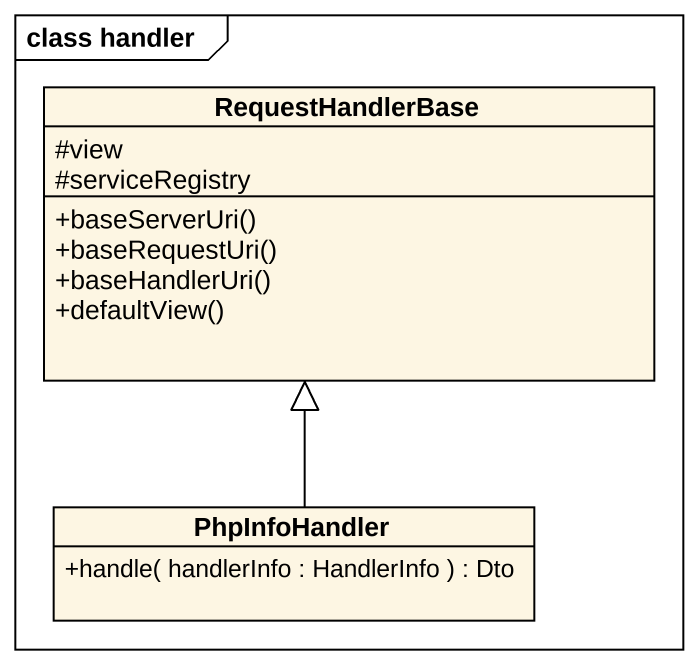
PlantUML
@startuml
mainframe class handler
hide circle
hide empty members
skinparam classAttributeIconSize 0
class RequestHandlerBase {
  #view
  #serviceRegistry
  +baseServerUri()
  +baseRequestUri()
  +baseHandlerUri()
  +defaultView()
}
class PhpInfoHandler {
  +handle( handlerInfo : HandlerInfo ) : Dto
}
PhpInfoHandler -up-|> RequestHandlerBase
@enduml
